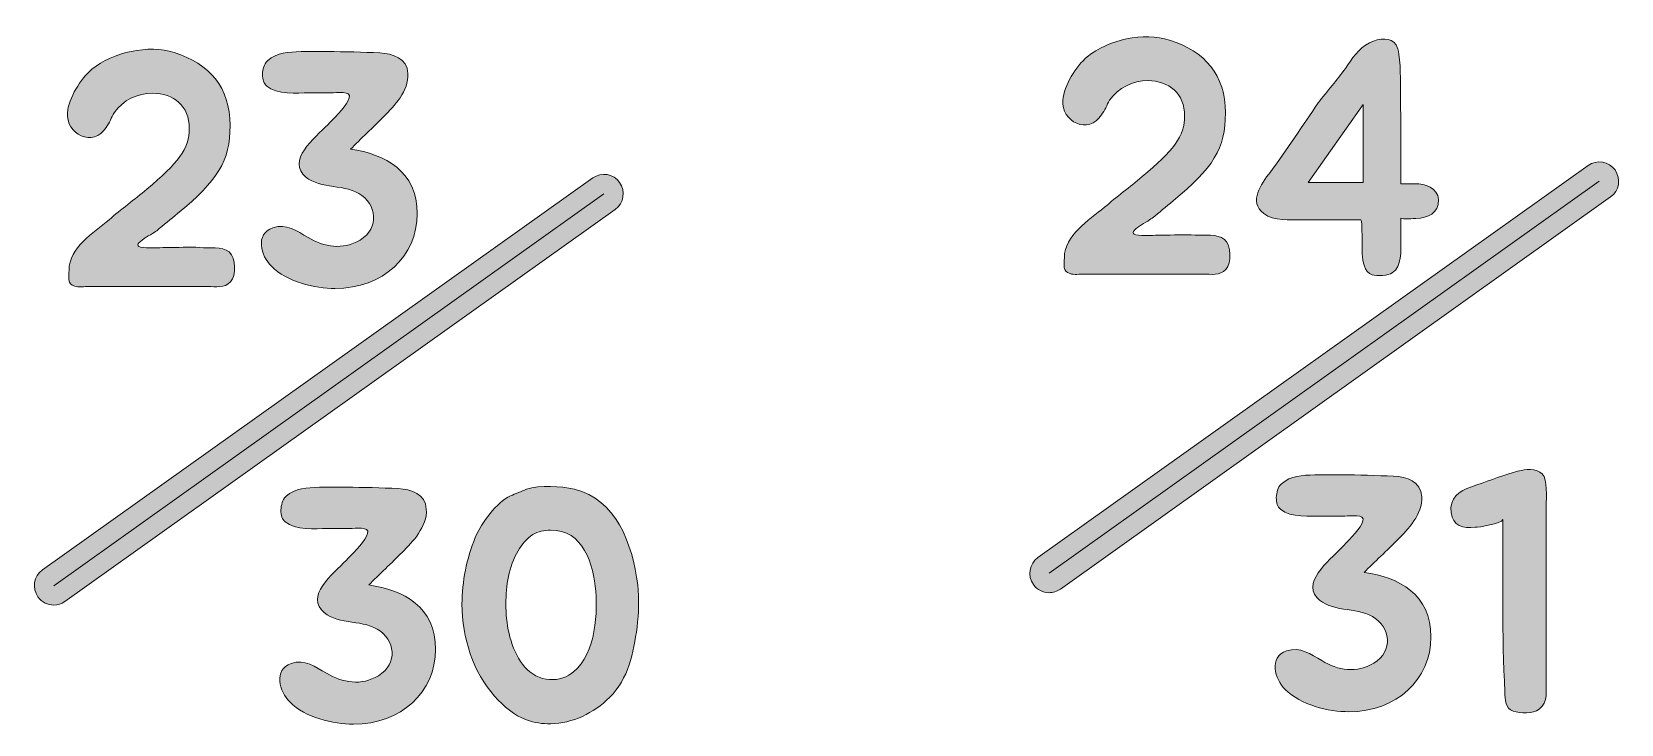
# Model space of a CAD drawing. Header units: millimetres. Extents: x 28 to 183, y 96 to 201.
# Drawn here: x 68.99 to 83.48, y 96.04 to 102.35 of the extents above; entities that cross this region are included whole.
import ezdxf

# ---------------------------------------------------------------- set-up
doc = ezdxf.new("R2010")
doc.units = ezdxf.units.MM
doc.header["$MEASUREMENT"] = 0
doc.layers.add('Layer 1', color=7, linetype='Continuous', lineweight=0)

# ---------------------------------------------------------------- blocks, each defined once
blk = doc.blocks.new('Block_0')
at = {"layer": 'Layer 1', "true_color": 0x010101, "transparency": 33554687}
h = blk.add_hatch(color=18, dxfattribs=at)
h.dxf.hatch_style = 2
edge = h.paths.add_edge_path()
edge.add_spline(control_points=[(78.387, 101.726), (78.399, 101.859), (78.508, 102.037), (78.611, 102.122), (78.802, 102.279), (79.125, 102.349), (79.361, 102.273), (79.682, 102.173), (79.87, 101.956), (79.87, 101.611), (79.87, 101.284), (79.758, 101.109), (79.392, 100.809), (79.331, 100.758), (79.265, 100.703), (79.201, 100.652), (79.159, 100.618), (78.932, 100.509), (79.077, 100.497), (79.165, 100.491), (79.201, 100.497), (79.289, 100.497), (79.392, 100.497), (79.495, 100.507), (79.594, 100.497), (79.676, 100.491), (79.797, 100.513), (79.861, 100.458), (79.924, 100.404), (79.927, 100.243), (79.873, 100.186), (79.821, 100.125), (79.737, 100.143), (79.667, 100.143), (79.667, 100.143), (78.581, 100.143), (78.581, 100.143), (78.542, 100.143), (78.49, 100.134), (78.454, 100.147), (78.381, 100.165), (78.402, 100.231), (78.402, 100.292), (78.402, 100.497), (78.623, 100.631), (78.768, 100.751), (78.874, 100.845), (79.001, 100.936), (79.11, 101.03), (79.395, 101.266), (79.498, 101.399), (79.498, 101.583), (79.498, 101.786), (79.355, 101.904), (79.165, 101.904), (79.026, 101.904), (78.892, 101.841), (78.814, 101.726), (78.79, 101.683), (78.768, 101.632), (78.741, 101.593), (78.623, 101.405), (78.372, 101.532), (78.387, 101.726)], knot_values=[0, 0, 0, 0, 1, 1, 1, 2, 2, 2, 3, 3, 3, 4, 4, 4, 5, 5, 5, 6, 6, 6, 7, 7, 7, 8, 8, 8, 9, 9, 9, 10, 10, 10, 11, 11, 11, 12, 12, 12, 13, 13, 13, 14, 14, 14, 15, 15, 15, 16, 16, 16, 17, 17, 17, 18, 18, 18, 19, 19, 19, 20, 20, 20, 21, 21, 21, 21], degree=3, periodic=0)
h = blk.add_hatch(color=18, dxfattribs=at)
h.dxf.hatch_style = 2
edge = h.paths.add_edge_path()
edge.add_spline(control_points=[(81.451, 102.146), (81.469, 102.007), (81.463, 101.856), (81.466, 101.714), (81.466, 101.55), (81.469, 101.387), (81.469, 101.223), (81.469, 101.223), (81.469, 100.966), (81.469, 100.966), (81.469, 100.966), (81.599, 100.966), (81.599, 100.966), (81.687, 100.966), (81.805, 100.927), (81.811, 100.821), (81.811, 100.694), (81.717, 100.655), (81.605, 100.649), (81.593, 100.649), (81.475, 100.64), (81.469, 100.652), (81.469, 100.652), (81.469, 100.446), (81.469, 100.446), (81.469, 100.358), (81.478, 100.21), (81.39, 100.153), (81.354, 100.128), (81.251, 100.125), (81.206, 100.137), (81.133, 100.162), (81.121, 100.258), (81.115, 100.325), (81.112, 100.352), (81.121, 100.637), (81.103, 100.637), (81.103, 100.637), (80.57, 100.637), (80.57, 100.637), (80.456, 100.637), (80.31, 100.625), (80.22, 100.694), (80.077, 100.803), (80.195, 100.963), (80.277, 101.069), (80.431, 101.275), (80.57, 101.493), (80.716, 101.701), (80.794, 101.81), (80.888, 101.907), (80.964, 102.016), (81.021, 102.101), (81.082, 102.201), (81.182, 102.249), (81.278, 102.294), (81.375, 102.3), (81.424, 102.231), (81.436, 102.213), (81.448, 102.179), (81.451, 102.146)], knot_values=[0, 0, 0, 0, 1, 1, 1, 2, 2, 2, 3, 3, 3, 4, 4, 4, 5, 5, 5, 6, 6, 6, 7, 7, 7, 8, 8, 8, 9, 9, 9, 10, 10, 10, 11, 11, 11, 12, 12, 12, 13, 13, 13, 14, 14, 14, 15, 15, 15, 16, 16, 16, 17, 17, 17, 18, 18, 18, 19, 19, 19, 20, 20, 20, 20], degree=3, periodic=0)
edge = h.paths.add_edge_path()
edge.add_spline(control_points=[(81.124, 101.686), (81.124, 101.686), (80.622, 100.978), (80.622, 100.978), (80.622, 100.978), (81.124, 100.978), (81.124, 100.978), (81.124, 100.978), (81.124, 101.686), (81.124, 101.686)], knot_values=[0, 0, 0, 0, 1, 1, 1, 2, 2, 2, 3, 3, 3, 3], degree=3, periodic=0)
edge.add_line((81.124, 101.686), (81.124, 101.686))
h = blk.add_hatch(color=18, dxfattribs=at)
h.dxf.hatch_style = 2
edge = h.paths.add_edge_path()
edge.add_spline(control_points=[(69.317, 101.612), (69.329, 101.745), (69.438, 101.923), (69.541, 102.008), (69.732, 102.165), (70.055, 102.235), (70.291, 102.159), (70.612, 102.06), (70.8, 101.842), (70.8, 101.497), (70.8, 101.17), (70.688, 100.995), (70.322, 100.695), (70.261, 100.644), (70.195, 100.589), (70.131, 100.538), (70.089, 100.505), (69.862, 100.396), (70.007, 100.384), (70.095, 100.378), (70.131, 100.384), (70.219, 100.384), (70.322, 100.384), (70.424, 100.393), (70.524, 100.384), (70.606, 100.378), (70.727, 100.399), (70.791, 100.344), (70.854, 100.29), (70.857, 100.13), (70.803, 100.072), (70.751, 100.012), (70.667, 100.03), (70.597, 100.03), (70.597, 100.03), (69.511, 100.03), (69.511, 100.03), (69.472, 100.03), (69.42, 100.021), (69.384, 100.033), (69.311, 100.051), (69.332, 100.117), (69.332, 100.178), (69.332, 100.384), (69.553, 100.517), (69.698, 100.638), (69.804, 100.732), (69.931, 100.822), (70.04, 100.916), (70.325, 101.152), (70.428, 101.285), (70.428, 101.47), (70.428, 101.673), (70.285, 101.79), (70.095, 101.79), (69.956, 101.79), (69.822, 101.727), (69.744, 101.612), (69.72, 101.569), (69.698, 101.518), (69.671, 101.479), (69.553, 101.291), (69.302, 101.418), (69.317, 101.612)], knot_values=[0, 0, 0, 0, 1, 1, 1, 2, 2, 2, 3, 3, 3, 4, 4, 4, 5, 5, 5, 6, 6, 6, 7, 7, 7, 8, 8, 8, 9, 9, 9, 10, 10, 10, 11, 11, 11, 12, 12, 12, 13, 13, 13, 14, 14, 14, 15, 15, 15, 16, 16, 16, 17, 17, 17, 18, 18, 18, 19, 19, 19, 20, 20, 20, 21, 21, 21, 21], degree=3, periodic=0)
h = blk.add_hatch(color=18, dxfattribs=at)
h.dxf.hatch_style = 2
edge = h.paths.add_edge_path()
edge.add_spline(control_points=[(71.095, 101.963), (71.098, 102.008), (71.107, 102.054), (71.14, 102.084), (71.231, 102.165), (71.328, 102.163), (71.446, 102.169), (71.537, 102.172), (71.603, 102.169), (71.694, 102.169), (71.836, 102.169), (72.015, 102.163), (72.163, 102.157), (72.284, 102.15), (72.414, 102.108), (72.42, 101.969), (72.429, 101.809), (72.296, 101.673), (72.199, 101.576), (72.112, 101.485), (71.984, 101.37), (71.897, 101.279), (72.214, 101.237), (72.505, 101.079), (72.505, 100.692), (72.505, 100.305), (72.19, 100.012), (71.758, 100.012), (71.57, 100.012), (71.316, 100.072), (71.177, 100.214), (71.08, 100.308), (71.025, 100.508), (71.189, 100.565), (71.31, 100.608), (71.413, 100.532), (71.51, 100.477), (71.658, 100.387), (71.827, 100.359), (71.984, 100.453), (72.166, 100.562), (72.136, 100.783), (71.972, 100.877), (71.818, 100.968), (71.588, 100.913), (71.464, 101.052), (71.328, 101.209), (71.615, 101.418), (71.709, 101.524), (71.77, 101.585), (71.87, 101.687), (71.885, 101.748), (71.909, 101.815), (71.77, 101.793), (71.721, 101.793), (71.721, 101.793), (71.519, 101.793), (71.519, 101.793), (71.41, 101.793), (71.225, 101.775), (71.134, 101.854), (71.107, 101.878), (71.095, 101.911), (71.095, 101.963)], knot_values=[0, 0, 0, 0, 1, 1, 1, 2, 2, 2, 3, 3, 3, 4, 4, 4, 5, 5, 5, 6, 6, 6, 7, 7, 7, 8, 8, 8, 9, 9, 9, 10, 10, 10, 11, 11, 11, 12, 12, 12, 13, 13, 13, 14, 14, 14, 15, 15, 15, 16, 16, 16, 17, 17, 17, 18, 18, 18, 19, 19, 19, 20, 20, 20, 21, 21, 21, 21], degree=3, periodic=0)
h = blk.add_hatch(color=18, dxfattribs=at)
h.dxf.hatch_style = 2
edge = h.paths.add_edge_path()
edge.add_spline(control_points=[(78.263, 97.242), (78.208, 97.242), (78.154, 97.268), (78.12, 97.316), (78.063, 97.396), (78.082, 97.506), (78.161, 97.562), (78.161, 97.562), (83.174, 101.132), (83.174, 101.132), (83.253, 101.188), (83.363, 101.17), (83.42, 101.091), (83.476, 101.011), (83.458, 100.901), (83.378, 100.845), (83.378, 100.845), (78.366, 97.275), (78.366, 97.275), (78.335, 97.253), (78.299, 97.242), (78.263, 97.242)], knot_values=[0, 0, 0, 0, 1, 1, 1, 2, 2, 2, 3, 3, 3, 4, 4, 4, 5, 5, 5, 6, 6, 6, 7, 7, 7, 7], degree=3, periodic=0)
h = blk.add_hatch(color=18, dxfattribs=at)
h.dxf.hatch_style = 2
edge = h.paths.add_edge_path()
edge.add_spline(control_points=[(69.193, 97.129), (69.138, 97.129), (69.084, 97.154), (69.049, 97.203), (68.993, 97.282), (69.011, 97.392), (69.091, 97.449), (69.091, 97.449), (74.104, 101.018), (74.104, 101.018), (74.183, 101.074), (74.293, 101.056), (74.349, 100.977), (74.406, 100.898), (74.388, 100.787), (74.308, 100.731), (74.308, 100.731), (69.295, 97.161), (69.295, 97.161), (69.264, 97.139), (69.229, 97.129), (69.193, 97.129)], knot_values=[0, 0, 0, 0, 1, 1, 1, 2, 2, 2, 3, 3, 3, 4, 4, 4, 5, 5, 5, 6, 6, 6, 7, 7, 7, 7], degree=3, periodic=0)
h = blk.add_hatch(color=18, dxfattribs=at)
h.dxf.hatch_style = 2
edge = h.paths.add_edge_path()
edge.add_spline(control_points=[(82.567, 98.355), (82.628, 98.37), (82.74, 98.37), (82.773, 98.3), (82.806, 98.218), (82.791, 98.076), (82.791, 97.989), (82.791, 97.989), (82.791, 96.443), (82.791, 96.443), (82.791, 96.358), (82.812, 96.243), (82.728, 96.182), (82.67, 96.137), (82.558, 96.14), (82.492, 96.164), (82.419, 96.188), (82.416, 96.27), (82.416, 96.337), (82.389, 96.866), (82.398, 97.368), (82.398, 97.907), (82.386, 97.871), (82.177, 97.837), (82.144, 97.837), (82.038, 97.825), (81.938, 97.849), (81.926, 97.973), (81.911, 98.1), (81.995, 98.17), (82.113, 98.206), (82.24, 98.249), (82.364, 98.3), (82.492, 98.336), (82.519, 98.343), (82.543, 98.352), (82.567, 98.355)], knot_values=[0, 0, 0, 0, 1, 1, 1, 2, 2, 2, 3, 3, 3, 4, 4, 4, 5, 5, 5, 6, 6, 6, 7, 7, 7, 8, 8, 8, 9, 9, 9, 10, 10, 10, 11, 11, 11, 12, 12, 12, 12], degree=3, periodic=0)
h = blk.add_hatch(color=18, dxfattribs=at)
h.dxf.hatch_style = 2
edge = h.paths.add_edge_path()
edge.add_spline(control_points=[(71.263, 97.996), (71.266, 98.041), (71.275, 98.087), (71.308, 98.117), (71.399, 98.198), (71.496, 98.196), (71.614, 98.202), (71.704, 98.205), (71.771, 98.202), (71.862, 98.202), (72.004, 98.202), (72.182, 98.196), (72.33, 98.19), (72.452, 98.183), (72.582, 98.141), (72.588, 98.002), (72.597, 97.842), (72.464, 97.705), (72.367, 97.609), (72.279, 97.518), (72.152, 97.403), (72.064, 97.312), (72.382, 97.27), (72.672, 97.112), (72.672, 96.725), (72.672, 96.338), (72.358, 96.045), (71.925, 96.045), (71.738, 96.045), (71.484, 96.105), (71.344, 96.247), (71.248, 96.341), (71.193, 96.541), (71.356, 96.598), (71.477, 96.641), (71.58, 96.565), (71.677, 96.51), (71.825, 96.42), (71.995, 96.392), (72.152, 96.486), (72.334, 96.595), (72.303, 96.816), (72.14, 96.91), (71.986, 97.001), (71.756, 96.946), (71.632, 97.085), (71.496, 97.242), (71.783, 97.451), (71.877, 97.557), (71.937, 97.618), (72.037, 97.72), (72.052, 97.781), (72.076, 97.848), (71.937, 97.826), (71.889, 97.826), (71.889, 97.826), (71.686, 97.826), (71.686, 97.826), (71.577, 97.826), (71.393, 97.808), (71.302, 97.887), (71.275, 97.911), (71.263, 97.944), (71.263, 97.996)], knot_values=[0, 0, 0, 0, 1, 1, 1, 2, 2, 2, 3, 3, 3, 4, 4, 4, 5, 5, 5, 6, 6, 6, 7, 7, 7, 8, 8, 8, 9, 9, 9, 10, 10, 10, 11, 11, 11, 12, 12, 12, 13, 13, 13, 14, 14, 14, 15, 15, 15, 16, 16, 16, 17, 17, 17, 18, 18, 18, 19, 19, 19, 20, 20, 20, 21, 21, 21, 21], degree=3, periodic=0)
h = blk.add_hatch(color=18, dxfattribs=at)
h.dxf.hatch_style = 2
edge = h.paths.add_edge_path()
edge.add_spline(control_points=[(73.5, 96.084), (73.391, 96.126), (73.292, 96.205), (73.21, 96.299), (73.016, 96.517), (72.913, 96.831), (72.913, 97.137), (72.913, 97.342), (72.956, 97.554), (73.034, 97.745), (73.092, 97.881), (73.228, 98.065), (73.355, 98.123), (73.4, 98.144), (73.452, 98.165), (73.5, 98.183), (73.63, 98.223), (73.806, 98.214), (73.939, 98.183), (74.308, 98.096), (74.468, 97.696), (74.514, 97.312), (74.529, 97.185), (74.523, 97.055), (74.508, 96.928), (74.477, 96.692), (74.429, 96.459), (74.26, 96.29), (74.108, 96.141), (73.924, 96.054), (73.721, 96.048), (73.648, 96.048), (73.573, 96.057), (73.5, 96.084)], knot_values=[0, 0, 0, 0, 1, 1, 1, 2, 2, 2, 3, 3, 3, 4, 4, 4, 5, 5, 5, 6, 6, 6, 7, 7, 7, 8, 8, 8, 9, 9, 9, 10, 10, 10, 11, 11, 11, 11], degree=3, periodic=0)
edge = h.paths.add_edge_path()
edge.add_spline(control_points=[(73.558, 97.772), (73.503, 97.736), (73.458, 97.681), (73.425, 97.624), (73.34, 97.478), (73.313, 97.306), (73.313, 97.14), (73.313, 96.967), (73.346, 96.768), (73.446, 96.616), (73.494, 96.544), (73.561, 96.486), (73.648, 96.462), (73.73, 96.441), (73.815, 96.447), (73.888, 96.492), (74.12, 96.634), (74.151, 97.01), (74.132, 97.255), (74.114, 97.497), (74.018, 97.82), (73.718, 97.811), (73.664, 97.811), (73.606, 97.802), (73.558, 97.772)], knot_values=[0, 0, 0, 0, 1, 1, 1, 2, 2, 2, 3, 3, 3, 4, 4, 4, 5, 5, 5, 6, 6, 6, 7, 7, 7, 8, 8, 8, 8], degree=3, periodic=0)
edge.add_line((73.558, 97.772), (73.558, 97.772))
h = blk.add_hatch(color=18, dxfattribs=at)
h.dxf.hatch_style = 2
edge = h.paths.add_edge_path()
edge.add_spline(control_points=[(80.333, 98.11), (80.336, 98.155), (80.345, 98.2), (80.378, 98.231), (80.469, 98.312), (80.566, 98.309), (80.684, 98.315), (80.774, 98.318), (80.841, 98.315), (80.932, 98.315), (81.074, 98.315), (81.252, 98.309), (81.401, 98.303), (81.522, 98.297), (81.652, 98.255), (81.658, 98.116), (81.667, 97.955), (81.534, 97.819), (81.437, 97.722), (81.349, 97.632), (81.222, 97.517), (81.134, 97.426), (81.452, 97.384), (81.742, 97.226), (81.742, 96.839), (81.742, 96.452), (81.428, 96.158), (80.995, 96.158), (80.808, 96.158), (80.554, 96.219), (80.414, 96.361), (80.318, 96.455), (80.263, 96.654), (80.426, 96.712), (80.548, 96.754), (80.65, 96.679), (80.747, 96.624), (80.895, 96.533), (81.065, 96.506), (81.222, 96.6), (81.404, 96.709), (81.373, 96.93), (81.21, 97.024), (81.056, 97.114), (80.826, 97.06), (80.702, 97.199), (80.566, 97.356), (80.853, 97.565), (80.947, 97.671), (81.007, 97.731), (81.107, 97.834), (81.122, 97.895), (81.146, 97.961), (81.007, 97.94), (80.959, 97.94), (80.959, 97.94), (80.756, 97.94), (80.756, 97.94), (80.647, 97.94), (80.463, 97.922), (80.372, 98.001), (80.345, 98.025), (80.333, 98.058), (80.333, 98.11)], knot_values=[0, 0, 0, 0, 1, 1, 1, 2, 2, 2, 3, 3, 3, 4, 4, 4, 5, 5, 5, 6, 6, 6, 7, 7, 7, 8, 8, 8, 9, 9, 9, 10, 10, 10, 11, 11, 11, 12, 12, 12, 13, 13, 13, 14, 14, 14, 15, 15, 15, 16, 16, 16, 17, 17, 17, 18, 18, 18, 19, 19, 19, 20, 20, 20, 21, 21, 21, 21], degree=3, periodic=0)
at = {"layer": 'Layer 1', "color": 18, "lineweight": 0, "true_color": 0x000000}
for p, q in [((78.263, 97.419), (83.276, 100.988)), ((69.193, 97.305), (74.206, 100.875))]:
    blk.add_line(p, q, dxfattribs=at)
at = {"layer": 'Layer 1', "color": 18, "lineweight": 15, "true_color": 0x010101}
blk.add_lwpolyline([(81.124, 101.686), (80.622, 100.978), (81.124, 100.978)], close=True, dxfattribs=at)
for points, knots in [([(78.387, 101.726), (78.399, 101.859), (78.508, 102.037), (78.611, 102.122), (78.802, 102.279), (79.125, 102.349), (79.361, 102.273), (79.682, 102.173), (79.87, 101.956), (79.87, 101.611), (79.87, 101.284), (79.758, 101.109), (79.392, 100.809), (79.331, 100.758), (79.265, 100.703), (79.201, 100.652), (79.159, 100.618), (78.932, 100.509), (79.077, 100.497), (79.165, 100.491), (79.201, 100.497), (79.289, 100.497), (79.392, 100.497), (79.495, 100.507), (79.594, 100.497), (79.676, 100.491), (79.797, 100.513), (79.861, 100.458), (79.924, 100.404), (79.927, 100.243), (79.873, 100.186), (79.821, 100.125), (79.737, 100.143), (79.667, 100.143), (79.667, 100.143), (78.581, 100.143), (78.581, 100.143), (78.542, 100.143), (78.49, 100.134), (78.454, 100.147), (78.381, 100.165), (78.402, 100.231), (78.402, 100.292), (78.402, 100.497), (78.623, 100.631), (78.768, 100.751), (78.874, 100.845), (79.001, 100.936), (79.11, 101.03), (79.395, 101.266), (79.498, 101.399), (79.498, 101.583), (79.498, 101.786), (79.355, 101.904), (79.165, 101.904), (79.026, 101.904), (78.892, 101.841), (78.814, 101.726), (78.79, 101.683), (78.768, 101.632), (78.741, 101.593), (78.623, 101.405), (78.372, 101.532), (78.387, 101.726)], [0, 0, 0, 0, 1, 1, 1, 2, 2, 2, 3, 3, 3, 4, 4, 4, 5, 5, 5, 6, 6, 6, 7, 7, 7, 8, 8, 8, 9, 9, 9, 10, 10, 10, 11, 11, 11, 12, 12, 12, 13, 13, 13, 14, 14, 14, 15, 15, 15, 16, 16, 16, 17, 17, 17, 18, 18, 18, 19, 19, 19, 20, 20, 20, 21, 21, 21, 21]), ([(81.451, 102.146), (81.469, 102.007), (81.463, 101.856), (81.466, 101.714), (81.466, 101.55), (81.469, 101.387), (81.469, 101.223), (81.469, 101.223), (81.469, 100.966), (81.469, 100.966), (81.469, 100.966), (81.599, 100.966), (81.599, 100.966), (81.687, 100.966), (81.805, 100.927), (81.811, 100.821), (81.811, 100.694), (81.717, 100.655), (81.605, 100.649), (81.593, 100.649), (81.475, 100.64), (81.469, 100.652), (81.469, 100.652), (81.469, 100.446), (81.469, 100.446), (81.469, 100.358), (81.478, 100.21), (81.39, 100.153), (81.354, 100.128), (81.251, 100.125), (81.206, 100.137), (81.133, 100.162), (81.121, 100.258), (81.115, 100.325), (81.112, 100.352), (81.121, 100.637), (81.103, 100.637), (81.103, 100.637), (80.57, 100.637), (80.57, 100.637), (80.456, 100.637), (80.31, 100.625), (80.22, 100.694), (80.077, 100.803), (80.195, 100.963), (80.277, 101.069), (80.431, 101.275), (80.57, 101.493), (80.716, 101.701), (80.794, 101.81), (80.888, 101.907), (80.964, 102.016), (81.021, 102.101), (81.082, 102.201), (81.182, 102.249), (81.278, 102.294), (81.375, 102.3), (81.424, 102.231), (81.436, 102.213), (81.448, 102.179), (81.451, 102.146)], [0, 0, 0, 0, 1, 1, 1, 2, 2, 2, 3, 3, 3, 4, 4, 4, 5, 5, 5, 6, 6, 6, 7, 7, 7, 8, 8, 8, 9, 9, 9, 10, 10, 10, 11, 11, 11, 12, 12, 12, 13, 13, 13, 14, 14, 14, 15, 15, 15, 16, 16, 16, 17, 17, 17, 18, 18, 18, 19, 19, 19, 20, 20, 20, 20]), ([(69.317, 101.612), (69.329, 101.745), (69.438, 101.923), (69.541, 102.008), (69.732, 102.165), (70.055, 102.235), (70.291, 102.159), (70.612, 102.06), (70.8, 101.842), (70.8, 101.497), (70.8, 101.17), (70.688, 100.995), (70.322, 100.695), (70.261, 100.644), (70.195, 100.589), (70.131, 100.538), (70.089, 100.505), (69.862, 100.396), (70.007, 100.384), (70.095, 100.378), (70.131, 100.384), (70.219, 100.384), (70.322, 100.384), (70.424, 100.393), (70.524, 100.384), (70.606, 100.378), (70.727, 100.399), (70.791, 100.344), (70.854, 100.29), (70.857, 100.13), (70.803, 100.072), (70.751, 100.012), (70.667, 100.03), (70.597, 100.03), (70.597, 100.03), (69.511, 100.03), (69.511, 100.03), (69.472, 100.03), (69.42, 100.021), (69.384, 100.033), (69.311, 100.051), (69.332, 100.117), (69.332, 100.178), (69.332, 100.384), (69.553, 100.517), (69.698, 100.638), (69.804, 100.732), (69.931, 100.822), (70.04, 100.916), (70.325, 101.152), (70.428, 101.285), (70.428, 101.47), (70.428, 101.673), (70.285, 101.79), (70.095, 101.79), (69.956, 101.79), (69.822, 101.727), (69.744, 101.612), (69.72, 101.569), (69.698, 101.518), (69.671, 101.479), (69.553, 101.291), (69.302, 101.418), (69.317, 101.612)], [0, 0, 0, 0, 1, 1, 1, 2, 2, 2, 3, 3, 3, 4, 4, 4, 5, 5, 5, 6, 6, 6, 7, 7, 7, 8, 8, 8, 9, 9, 9, 10, 10, 10, 11, 11, 11, 12, 12, 12, 13, 13, 13, 14, 14, 14, 15, 15, 15, 16, 16, 16, 17, 17, 17, 18, 18, 18, 19, 19, 19, 20, 20, 20, 21, 21, 21, 21]), ([(71.095, 101.963), (71.098, 102.008), (71.107, 102.054), (71.14, 102.084), (71.231, 102.165), (71.328, 102.163), (71.446, 102.169), (71.537, 102.172), (71.603, 102.169), (71.694, 102.169), (71.836, 102.169), (72.015, 102.163), (72.163, 102.157), (72.284, 102.15), (72.414, 102.108), (72.42, 101.969), (72.429, 101.809), (72.296, 101.673), (72.199, 101.576), (72.112, 101.485), (71.984, 101.37), (71.897, 101.279), (72.214, 101.237), (72.505, 101.079), (72.505, 100.692), (72.505, 100.305), (72.19, 100.012), (71.758, 100.012), (71.57, 100.012), (71.316, 100.072), (71.177, 100.214), (71.08, 100.308), (71.025, 100.508), (71.189, 100.565), (71.31, 100.608), (71.413, 100.532), (71.51, 100.477), (71.658, 100.387), (71.827, 100.359), (71.984, 100.453), (72.166, 100.562), (72.136, 100.783), (71.972, 100.877), (71.818, 100.968), (71.588, 100.913), (71.464, 101.052), (71.328, 101.209), (71.615, 101.418), (71.709, 101.524), (71.77, 101.585), (71.87, 101.687), (71.885, 101.748), (71.909, 101.815), (71.77, 101.793), (71.721, 101.793), (71.721, 101.793), (71.519, 101.793), (71.519, 101.793), (71.41, 101.793), (71.225, 101.775), (71.134, 101.854), (71.107, 101.878), (71.095, 101.911), (71.095, 101.963)], [0, 0, 0, 0, 1, 1, 1, 2, 2, 2, 3, 3, 3, 4, 4, 4, 5, 5, 5, 6, 6, 6, 7, 7, 7, 8, 8, 8, 9, 9, 9, 10, 10, 10, 11, 11, 11, 12, 12, 12, 13, 13, 13, 14, 14, 14, 15, 15, 15, 16, 16, 16, 17, 17, 17, 18, 18, 18, 19, 19, 19, 20, 20, 20, 21, 21, 21, 21]), ([(82.567, 98.355), (82.628, 98.37), (82.74, 98.37), (82.773, 98.3), (82.806, 98.218), (82.791, 98.076), (82.791, 97.989), (82.791, 97.989), (82.791, 96.443), (82.791, 96.443), (82.791, 96.358), (82.812, 96.243), (82.728, 96.182), (82.67, 96.137), (82.558, 96.14), (82.492, 96.164), (82.419, 96.188), (82.416, 96.27), (82.416, 96.337), (82.389, 96.866), (82.398, 97.368), (82.398, 97.907), (82.386, 97.871), (82.177, 97.837), (82.144, 97.837), (82.038, 97.825), (81.938, 97.849), (81.926, 97.973), (81.911, 98.1), (81.995, 98.17), (82.113, 98.206), (82.24, 98.249), (82.364, 98.3), (82.492, 98.336), (82.519, 98.343), (82.543, 98.352), (82.567, 98.355)], [0, 0, 0, 0, 1, 1, 1, 2, 2, 2, 3, 3, 3, 4, 4, 4, 5, 5, 5, 6, 6, 6, 7, 7, 7, 8, 8, 8, 9, 9, 9, 10, 10, 10, 11, 11, 11, 12, 12, 12, 12]), ([(71.263, 97.996), (71.266, 98.041), (71.275, 98.087), (71.308, 98.117), (71.399, 98.198), (71.496, 98.196), (71.614, 98.202), (71.704, 98.205), (71.771, 98.202), (71.862, 98.202), (72.004, 98.202), (72.182, 98.196), (72.33, 98.19), (72.452, 98.183), (72.582, 98.141), (72.588, 98.002), (72.597, 97.842), (72.464, 97.705), (72.367, 97.609), (72.279, 97.518), (72.152, 97.403), (72.064, 97.312), (72.382, 97.27), (72.672, 97.112), (72.672, 96.725), (72.672, 96.338), (72.358, 96.045), (71.925, 96.045), (71.738, 96.045), (71.484, 96.105), (71.344, 96.247), (71.248, 96.341), (71.193, 96.541), (71.356, 96.598), (71.477, 96.641), (71.58, 96.565), (71.677, 96.51), (71.825, 96.42), (71.995, 96.392), (72.152, 96.486), (72.334, 96.595), (72.303, 96.816), (72.14, 96.91), (71.986, 97.001), (71.756, 96.946), (71.632, 97.085), (71.496, 97.242), (71.783, 97.451), (71.877, 97.557), (71.937, 97.618), (72.037, 97.72), (72.052, 97.781), (72.076, 97.848), (71.937, 97.826), (71.889, 97.826), (71.889, 97.826), (71.686, 97.826), (71.686, 97.826), (71.577, 97.826), (71.393, 97.808), (71.302, 97.887), (71.275, 97.911), (71.263, 97.944), (71.263, 97.996)], [0, 0, 0, 0, 1, 1, 1, 2, 2, 2, 3, 3, 3, 4, 4, 4, 5, 5, 5, 6, 6, 6, 7, 7, 7, 8, 8, 8, 9, 9, 9, 10, 10, 10, 11, 11, 11, 12, 12, 12, 13, 13, 13, 14, 14, 14, 15, 15, 15, 16, 16, 16, 17, 17, 17, 18, 18, 18, 19, 19, 19, 20, 20, 20, 21, 21, 21, 21]), ([(73.5, 96.084), (73.391, 96.126), (73.292, 96.205), (73.21, 96.299), (73.016, 96.517), (72.913, 96.831), (72.913, 97.137), (72.913, 97.342), (72.956, 97.554), (73.034, 97.745), (73.092, 97.881), (73.228, 98.065), (73.355, 98.123), (73.4, 98.144), (73.452, 98.165), (73.5, 98.183), (73.63, 98.223), (73.806, 98.214), (73.939, 98.183), (74.308, 98.096), (74.468, 97.696), (74.514, 97.312), (74.529, 97.185), (74.523, 97.055), (74.508, 96.928), (74.477, 96.692), (74.429, 96.459), (74.26, 96.29), (74.108, 96.141), (73.924, 96.054), (73.721, 96.048), (73.648, 96.048), (73.573, 96.057), (73.5, 96.084)], [0, 0, 0, 0, 1, 1, 1, 2, 2, 2, 3, 3, 3, 4, 4, 4, 5, 5, 5, 6, 6, 6, 7, 7, 7, 8, 8, 8, 9, 9, 9, 10, 10, 10, 11, 11, 11, 11]), ([(80.333, 98.11), (80.336, 98.155), (80.345, 98.2), (80.378, 98.231), (80.469, 98.312), (80.566, 98.309), (80.684, 98.315), (80.774, 98.318), (80.841, 98.315), (80.932, 98.315), (81.074, 98.315), (81.252, 98.309), (81.401, 98.303), (81.522, 98.297), (81.652, 98.255), (81.658, 98.116), (81.667, 97.955), (81.534, 97.819), (81.437, 97.722), (81.349, 97.632), (81.222, 97.517), (81.134, 97.426), (81.452, 97.384), (81.742, 97.226), (81.742, 96.839), (81.742, 96.452), (81.428, 96.158), (80.995, 96.158), (80.808, 96.158), (80.554, 96.219), (80.414, 96.361), (80.318, 96.455), (80.263, 96.654), (80.426, 96.712), (80.548, 96.754), (80.65, 96.679), (80.747, 96.624), (80.895, 96.533), (81.065, 96.506), (81.222, 96.6), (81.404, 96.709), (81.373, 96.93), (81.21, 97.024), (81.056, 97.114), (80.826, 97.06), (80.702, 97.199), (80.566, 97.356), (80.853, 97.565), (80.947, 97.671), (81.007, 97.731), (81.107, 97.834), (81.122, 97.895), (81.146, 97.961), (81.007, 97.94), (80.959, 97.94), (80.959, 97.94), (80.756, 97.94), (80.756, 97.94), (80.647, 97.94), (80.463, 97.922), (80.372, 98.001), (80.345, 98.025), (80.333, 98.058), (80.333, 98.11)], [0, 0, 0, 0, 1, 1, 1, 2, 2, 2, 3, 3, 3, 4, 4, 4, 5, 5, 5, 6, 6, 6, 7, 7, 7, 8, 8, 8, 9, 9, 9, 10, 10, 10, 11, 11, 11, 12, 12, 12, 13, 13, 13, 14, 14, 14, 15, 15, 15, 16, 16, 16, 17, 17, 17, 18, 18, 18, 19, 19, 19, 20, 20, 20, 21, 21, 21, 21]), ([(73.558, 97.772), (73.503, 97.736), (73.458, 97.681), (73.425, 97.624), (73.34, 97.478), (73.313, 97.306), (73.313, 97.14), (73.313, 96.967), (73.346, 96.768), (73.446, 96.616), (73.494, 96.544), (73.561, 96.486), (73.648, 96.462), (73.73, 96.441), (73.815, 96.447), (73.888, 96.492), (74.12, 96.634), (74.151, 97.01), (74.132, 97.255), (74.114, 97.497), (74.018, 97.82), (73.718, 97.811), (73.664, 97.811), (73.606, 97.802), (73.558, 97.772)], [0, 0, 0, 0, 1, 1, 1, 2, 2, 2, 3, 3, 3, 4, 4, 4, 5, 5, 5, 6, 6, 6, 7, 7, 7, 8, 8, 8, 8])]:
    blk.add_open_spline(points, degree=3, knots=knots, dxfattribs=at)
at = {"layer": 'Layer 1'}
for points, knots in [([(78.387, 101.726), (78.399, 101.859), (78.508, 102.037), (78.611, 102.122), (78.802, 102.279), (79.125, 102.349), (79.361, 102.273), (79.682, 102.173), (79.87, 101.956), (79.87, 101.611), (79.87, 101.284), (79.758, 101.109), (79.392, 100.809), (79.331, 100.758), (79.265, 100.703), (79.201, 100.652), (79.159, 100.618), (78.932, 100.509), (79.077, 100.497), (79.165, 100.491), (79.201, 100.497), (79.289, 100.497), (79.392, 100.497), (79.495, 100.507), (79.594, 100.497), (79.676, 100.491), (79.797, 100.513), (79.861, 100.458), (79.924, 100.404), (79.927, 100.243), (79.873, 100.186), (79.821, 100.125), (79.737, 100.143), (79.667, 100.143), (79.667, 100.143), (78.581, 100.143), (78.581, 100.143), (78.542, 100.143), (78.49, 100.134), (78.454, 100.147), (78.381, 100.165), (78.402, 100.231), (78.402, 100.292), (78.402, 100.497), (78.623, 100.631), (78.768, 100.751), (78.874, 100.845), (79.001, 100.936), (79.11, 101.03), (79.395, 101.266), (79.498, 101.399), (79.498, 101.583), (79.498, 101.786), (79.355, 101.904), (79.165, 101.904), (79.026, 101.904), (78.892, 101.841), (78.814, 101.726), (78.79, 101.683), (78.768, 101.632), (78.741, 101.593), (78.623, 101.405), (78.372, 101.532), (78.387, 101.726)], [0, 0, 0, 0, 1, 1, 1, 2, 2, 2, 3, 3, 3, 4, 4, 4, 5, 5, 5, 6, 6, 6, 7, 7, 7, 8, 8, 8, 9, 9, 9, 10, 10, 10, 11, 11, 11, 12, 12, 12, 13, 13, 13, 14, 14, 14, 15, 15, 15, 16, 16, 16, 17, 17, 17, 18, 18, 18, 19, 19, 19, 20, 20, 20, 21, 21, 21, 21]), ([(81.451, 102.146), (81.469, 102.007), (81.463, 101.856), (81.466, 101.714), (81.466, 101.55), (81.469, 101.387), (81.469, 101.223), (81.469, 101.223), (81.469, 100.966), (81.469, 100.966), (81.469, 100.966), (81.599, 100.966), (81.599, 100.966), (81.687, 100.966), (81.805, 100.927), (81.811, 100.821), (81.811, 100.694), (81.717, 100.655), (81.605, 100.649), (81.593, 100.649), (81.475, 100.64), (81.469, 100.652), (81.469, 100.652), (81.469, 100.446), (81.469, 100.446), (81.469, 100.358), (81.478, 100.21), (81.39, 100.153), (81.354, 100.128), (81.251, 100.125), (81.206, 100.137), (81.133, 100.162), (81.121, 100.258), (81.115, 100.325), (81.112, 100.352), (81.121, 100.637), (81.103, 100.637), (81.103, 100.637), (80.57, 100.637), (80.57, 100.637), (80.456, 100.637), (80.31, 100.625), (80.22, 100.694), (80.077, 100.803), (80.195, 100.963), (80.277, 101.069), (80.431, 101.275), (80.57, 101.493), (80.716, 101.701), (80.794, 101.81), (80.888, 101.907), (80.964, 102.016), (81.021, 102.101), (81.082, 102.201), (81.182, 102.249), (81.278, 102.294), (81.375, 102.3), (81.424, 102.231), (81.436, 102.213), (81.448, 102.179), (81.451, 102.146)], [0, 0, 0, 0, 1, 1, 1, 2, 2, 2, 3, 3, 3, 4, 4, 4, 5, 5, 5, 6, 6, 6, 7, 7, 7, 8, 8, 8, 9, 9, 9, 10, 10, 10, 11, 11, 11, 12, 12, 12, 13, 13, 13, 14, 14, 14, 15, 15, 15, 16, 16, 16, 17, 17, 17, 18, 18, 18, 19, 19, 19, 20, 20, 20, 20]), ([(69.317, 101.612), (69.329, 101.745), (69.438, 101.923), (69.541, 102.008), (69.732, 102.165), (70.055, 102.235), (70.291, 102.159), (70.612, 102.06), (70.8, 101.842), (70.8, 101.497), (70.8, 101.17), (70.688, 100.995), (70.322, 100.695), (70.261, 100.644), (70.195, 100.589), (70.131, 100.538), (70.089, 100.505), (69.862, 100.396), (70.007, 100.384), (70.095, 100.378), (70.131, 100.384), (70.219, 100.384), (70.322, 100.384), (70.424, 100.393), (70.524, 100.384), (70.606, 100.378), (70.727, 100.399), (70.791, 100.344), (70.854, 100.29), (70.857, 100.13), (70.803, 100.072), (70.751, 100.012), (70.667, 100.03), (70.597, 100.03), (70.597, 100.03), (69.511, 100.03), (69.511, 100.03), (69.472, 100.03), (69.42, 100.021), (69.384, 100.033), (69.311, 100.051), (69.332, 100.117), (69.332, 100.178), (69.332, 100.384), (69.553, 100.517), (69.698, 100.638), (69.804, 100.732), (69.931, 100.822), (70.04, 100.916), (70.325, 101.152), (70.428, 101.285), (70.428, 101.47), (70.428, 101.673), (70.285, 101.79), (70.095, 101.79), (69.956, 101.79), (69.822, 101.727), (69.744, 101.612), (69.72, 101.569), (69.698, 101.518), (69.671, 101.479), (69.553, 101.291), (69.302, 101.418), (69.317, 101.612)], [0, 0, 0, 0, 1, 1, 1, 2, 2, 2, 3, 3, 3, 4, 4, 4, 5, 5, 5, 6, 6, 6, 7, 7, 7, 8, 8, 8, 9, 9, 9, 10, 10, 10, 11, 11, 11, 12, 12, 12, 13, 13, 13, 14, 14, 14, 15, 15, 15, 16, 16, 16, 17, 17, 17, 18, 18, 18, 19, 19, 19, 20, 20, 20, 21, 21, 21, 21]), ([(71.095, 101.963), (71.098, 102.008), (71.107, 102.054), (71.14, 102.084), (71.231, 102.165), (71.328, 102.163), (71.446, 102.169), (71.537, 102.172), (71.603, 102.169), (71.694, 102.169), (71.836, 102.169), (72.015, 102.163), (72.163, 102.157), (72.284, 102.15), (72.414, 102.108), (72.42, 101.969), (72.429, 101.809), (72.296, 101.673), (72.199, 101.576), (72.112, 101.485), (71.984, 101.37), (71.897, 101.279), (72.214, 101.237), (72.505, 101.079), (72.505, 100.692), (72.505, 100.305), (72.19, 100.012), (71.758, 100.012), (71.57, 100.012), (71.316, 100.072), (71.177, 100.214), (71.08, 100.308), (71.025, 100.508), (71.189, 100.565), (71.31, 100.608), (71.413, 100.532), (71.51, 100.477), (71.658, 100.387), (71.827, 100.359), (71.984, 100.453), (72.166, 100.562), (72.136, 100.783), (71.972, 100.877), (71.818, 100.968), (71.588, 100.913), (71.464, 101.052), (71.328, 101.209), (71.615, 101.418), (71.709, 101.524), (71.77, 101.585), (71.87, 101.687), (71.885, 101.748), (71.909, 101.815), (71.77, 101.793), (71.721, 101.793), (71.721, 101.793), (71.519, 101.793), (71.519, 101.793), (71.41, 101.793), (71.225, 101.775), (71.134, 101.854), (71.107, 101.878), (71.095, 101.911), (71.095, 101.963)], [0, 0, 0, 0, 1, 1, 1, 2, 2, 2, 3, 3, 3, 4, 4, 4, 5, 5, 5, 6, 6, 6, 7, 7, 7, 8, 8, 8, 9, 9, 9, 10, 10, 10, 11, 11, 11, 12, 12, 12, 13, 13, 13, 14, 14, 14, 15, 15, 15, 16, 16, 16, 17, 17, 17, 18, 18, 18, 19, 19, 19, 20, 20, 20, 21, 21, 21, 21]), ([(81.124, 101.686), (81.124, 101.686), (80.622, 100.978), (80.622, 100.978), (80.622, 100.978), (81.124, 100.978), (81.124, 100.978), (81.124, 100.978), (81.124, 101.686), (81.124, 101.686)], [0, 0, 0, 0, 1, 1, 1, 2, 2, 2, 3, 3, 3, 3]), ([(78.263, 97.242), (78.208, 97.242), (78.154, 97.268), (78.12, 97.316), (78.063, 97.396), (78.082, 97.506), (78.161, 97.562), (78.161, 97.562), (83.174, 101.132), (83.174, 101.132), (83.253, 101.188), (83.363, 101.17), (83.42, 101.091), (83.476, 101.011), (83.458, 100.901), (83.378, 100.845), (83.378, 100.845), (78.366, 97.275), (78.366, 97.275), (78.335, 97.253), (78.299, 97.242), (78.263, 97.242)], [0, 0, 0, 0, 1, 1, 1, 2, 2, 2, 3, 3, 3, 4, 4, 4, 5, 5, 5, 6, 6, 6, 7, 7, 7, 7]), ([(69.193, 97.129), (69.138, 97.129), (69.084, 97.154), (69.049, 97.203), (68.993, 97.282), (69.011, 97.392), (69.091, 97.449), (69.091, 97.449), (74.104, 101.018), (74.104, 101.018), (74.183, 101.074), (74.293, 101.056), (74.349, 100.977), (74.406, 100.898), (74.388, 100.787), (74.308, 100.731), (74.308, 100.731), (69.295, 97.161), (69.295, 97.161), (69.264, 97.139), (69.229, 97.129), (69.193, 97.129)], [0, 0, 0, 0, 1, 1, 1, 2, 2, 2, 3, 3, 3, 4, 4, 4, 5, 5, 5, 6, 6, 6, 7, 7, 7, 7]), ([(82.567, 98.355), (82.628, 98.37), (82.74, 98.37), (82.773, 98.3), (82.806, 98.218), (82.791, 98.076), (82.791, 97.989), (82.791, 97.989), (82.791, 96.443), (82.791, 96.443), (82.791, 96.358), (82.812, 96.243), (82.728, 96.182), (82.67, 96.137), (82.558, 96.14), (82.492, 96.164), (82.419, 96.188), (82.416, 96.27), (82.416, 96.337), (82.389, 96.866), (82.398, 97.368), (82.398, 97.907), (82.386, 97.871), (82.177, 97.837), (82.144, 97.837), (82.038, 97.825), (81.938, 97.849), (81.926, 97.973), (81.911, 98.1), (81.995, 98.17), (82.113, 98.206), (82.24, 98.249), (82.364, 98.3), (82.492, 98.336), (82.519, 98.343), (82.543, 98.352), (82.567, 98.355)], [0, 0, 0, 0, 1, 1, 1, 2, 2, 2, 3, 3, 3, 4, 4, 4, 5, 5, 5, 6, 6, 6, 7, 7, 7, 8, 8, 8, 9, 9, 9, 10, 10, 10, 11, 11, 11, 12, 12, 12, 12]), ([(71.263, 97.996), (71.266, 98.041), (71.275, 98.087), (71.308, 98.117), (71.399, 98.198), (71.496, 98.196), (71.614, 98.202), (71.704, 98.205), (71.771, 98.202), (71.862, 98.202), (72.004, 98.202), (72.182, 98.196), (72.33, 98.19), (72.452, 98.183), (72.582, 98.141), (72.588, 98.002), (72.597, 97.842), (72.464, 97.705), (72.367, 97.609), (72.279, 97.518), (72.152, 97.403), (72.064, 97.312), (72.382, 97.27), (72.672, 97.112), (72.672, 96.725), (72.672, 96.338), (72.358, 96.045), (71.925, 96.045), (71.738, 96.045), (71.484, 96.105), (71.344, 96.247), (71.248, 96.341), (71.193, 96.541), (71.356, 96.598), (71.477, 96.641), (71.58, 96.565), (71.677, 96.51), (71.825, 96.42), (71.995, 96.392), (72.152, 96.486), (72.334, 96.595), (72.303, 96.816), (72.14, 96.91), (71.986, 97.001), (71.756, 96.946), (71.632, 97.085), (71.496, 97.242), (71.783, 97.451), (71.877, 97.557), (71.937, 97.618), (72.037, 97.72), (72.052, 97.781), (72.076, 97.848), (71.937, 97.826), (71.889, 97.826), (71.889, 97.826), (71.686, 97.826), (71.686, 97.826), (71.577, 97.826), (71.393, 97.808), (71.302, 97.887), (71.275, 97.911), (71.263, 97.944), (71.263, 97.996)], [0, 0, 0, 0, 1, 1, 1, 2, 2, 2, 3, 3, 3, 4, 4, 4, 5, 5, 5, 6, 6, 6, 7, 7, 7, 8, 8, 8, 9, 9, 9, 10, 10, 10, 11, 11, 11, 12, 12, 12, 13, 13, 13, 14, 14, 14, 15, 15, 15, 16, 16, 16, 17, 17, 17, 18, 18, 18, 19, 19, 19, 20, 20, 20, 21, 21, 21, 21]), ([(73.5, 96.084), (73.391, 96.126), (73.292, 96.205), (73.21, 96.299), (73.016, 96.517), (72.913, 96.831), (72.913, 97.137), (72.913, 97.342), (72.956, 97.554), (73.034, 97.745), (73.092, 97.881), (73.228, 98.065), (73.355, 98.123), (73.4, 98.144), (73.452, 98.165), (73.5, 98.183), (73.63, 98.223), (73.806, 98.214), (73.939, 98.183), (74.308, 98.096), (74.468, 97.696), (74.514, 97.312), (74.529, 97.185), (74.523, 97.055), (74.508, 96.928), (74.477, 96.692), (74.429, 96.459), (74.26, 96.29), (74.108, 96.141), (73.924, 96.054), (73.721, 96.048), (73.648, 96.048), (73.573, 96.057), (73.5, 96.084)], [0, 0, 0, 0, 1, 1, 1, 2, 2, 2, 3, 3, 3, 4, 4, 4, 5, 5, 5, 6, 6, 6, 7, 7, 7, 8, 8, 8, 9, 9, 9, 10, 10, 10, 11, 11, 11, 11]), ([(80.333, 98.11), (80.336, 98.155), (80.345, 98.2), (80.378, 98.231), (80.469, 98.312), (80.566, 98.309), (80.684, 98.315), (80.774, 98.318), (80.841, 98.315), (80.932, 98.315), (81.074, 98.315), (81.252, 98.309), (81.401, 98.303), (81.522, 98.297), (81.652, 98.255), (81.658, 98.116), (81.667, 97.955), (81.534, 97.819), (81.437, 97.722), (81.349, 97.632), (81.222, 97.517), (81.134, 97.426), (81.452, 97.384), (81.742, 97.226), (81.742, 96.839), (81.742, 96.452), (81.428, 96.158), (80.995, 96.158), (80.808, 96.158), (80.554, 96.219), (80.414, 96.361), (80.318, 96.455), (80.263, 96.654), (80.426, 96.712), (80.548, 96.754), (80.65, 96.679), (80.747, 96.624), (80.895, 96.533), (81.065, 96.506), (81.222, 96.6), (81.404, 96.709), (81.373, 96.93), (81.21, 97.024), (81.056, 97.114), (80.826, 97.06), (80.702, 97.199), (80.566, 97.356), (80.853, 97.565), (80.947, 97.671), (81.007, 97.731), (81.107, 97.834), (81.122, 97.895), (81.146, 97.961), (81.007, 97.94), (80.959, 97.94), (80.959, 97.94), (80.756, 97.94), (80.756, 97.94), (80.647, 97.94), (80.463, 97.922), (80.372, 98.001), (80.345, 98.025), (80.333, 98.058), (80.333, 98.11)], [0, 0, 0, 0, 1, 1, 1, 2, 2, 2, 3, 3, 3, 4, 4, 4, 5, 5, 5, 6, 6, 6, 7, 7, 7, 8, 8, 8, 9, 9, 9, 10, 10, 10, 11, 11, 11, 12, 12, 12, 13, 13, 13, 14, 14, 14, 15, 15, 15, 16, 16, 16, 17, 17, 17, 18, 18, 18, 19, 19, 19, 20, 20, 20, 21, 21, 21, 21]), ([(73.558, 97.772), (73.503, 97.736), (73.458, 97.681), (73.425, 97.624), (73.34, 97.478), (73.313, 97.306), (73.313, 97.14), (73.313, 96.967), (73.346, 96.768), (73.446, 96.616), (73.494, 96.544), (73.561, 96.486), (73.648, 96.462), (73.73, 96.441), (73.815, 96.447), (73.888, 96.492), (74.12, 96.634), (74.151, 97.01), (74.132, 97.255), (74.114, 97.497), (74.018, 97.82), (73.718, 97.811), (73.664, 97.811), (73.606, 97.802), (73.558, 97.772)], [0, 0, 0, 0, 1, 1, 1, 2, 2, 2, 3, 3, 3, 4, 4, 4, 5, 5, 5, 6, 6, 6, 7, 7, 7, 8, 8, 8, 8])]:
    blk.add_open_spline(points, degree=3, knots=knots, dxfattribs=at)
at = {"layer": 'Layer 1', "color": 18, "lineweight": 0, "true_color": 0x000000}
for points in [[(78.263, 97.242), (78.208, 97.242), (78.154, 97.268), (78.12, 97.316), (78.063, 97.396), (78.082, 97.506), (78.161, 97.562), (78.161, 97.562), (83.174, 101.132), (83.174, 101.132), (83.253, 101.188), (83.363, 101.17), (83.42, 101.091), (83.476, 101.011), (83.458, 100.901), (83.378, 100.845), (83.378, 100.845), (78.366, 97.275), (78.366, 97.275), (78.335, 97.253), (78.299, 97.242), (78.263, 97.242)], [(69.193, 97.129), (69.138, 97.129), (69.084, 97.154), (69.049, 97.203), (68.993, 97.282), (69.011, 97.392), (69.091, 97.449), (69.091, 97.449), (74.104, 101.018), (74.104, 101.018), (74.183, 101.074), (74.293, 101.056), (74.349, 100.977), (74.406, 100.898), (74.388, 100.787), (74.308, 100.731), (74.308, 100.731), (69.295, 97.161), (69.295, 97.161), (69.264, 97.139), (69.229, 97.129), (69.193, 97.129)]]:
    blk.add_open_spline(points, degree=3, knots=[0, 0, 0, 0, 1, 1, 1, 2, 2, 2, 3, 3, 3, 4, 4, 4, 5, 5, 5, 6, 6, 6, 7, 7, 7, 7], dxfattribs=at)

msp = doc.modelspace()

# ---------------------------------------------------------------- block references
at = {"layer": 'Layer 1'}
msp.add_blockref('Block_0', (0, 0), dxfattribs=at)

doc.saveas('drawing.dxf')
